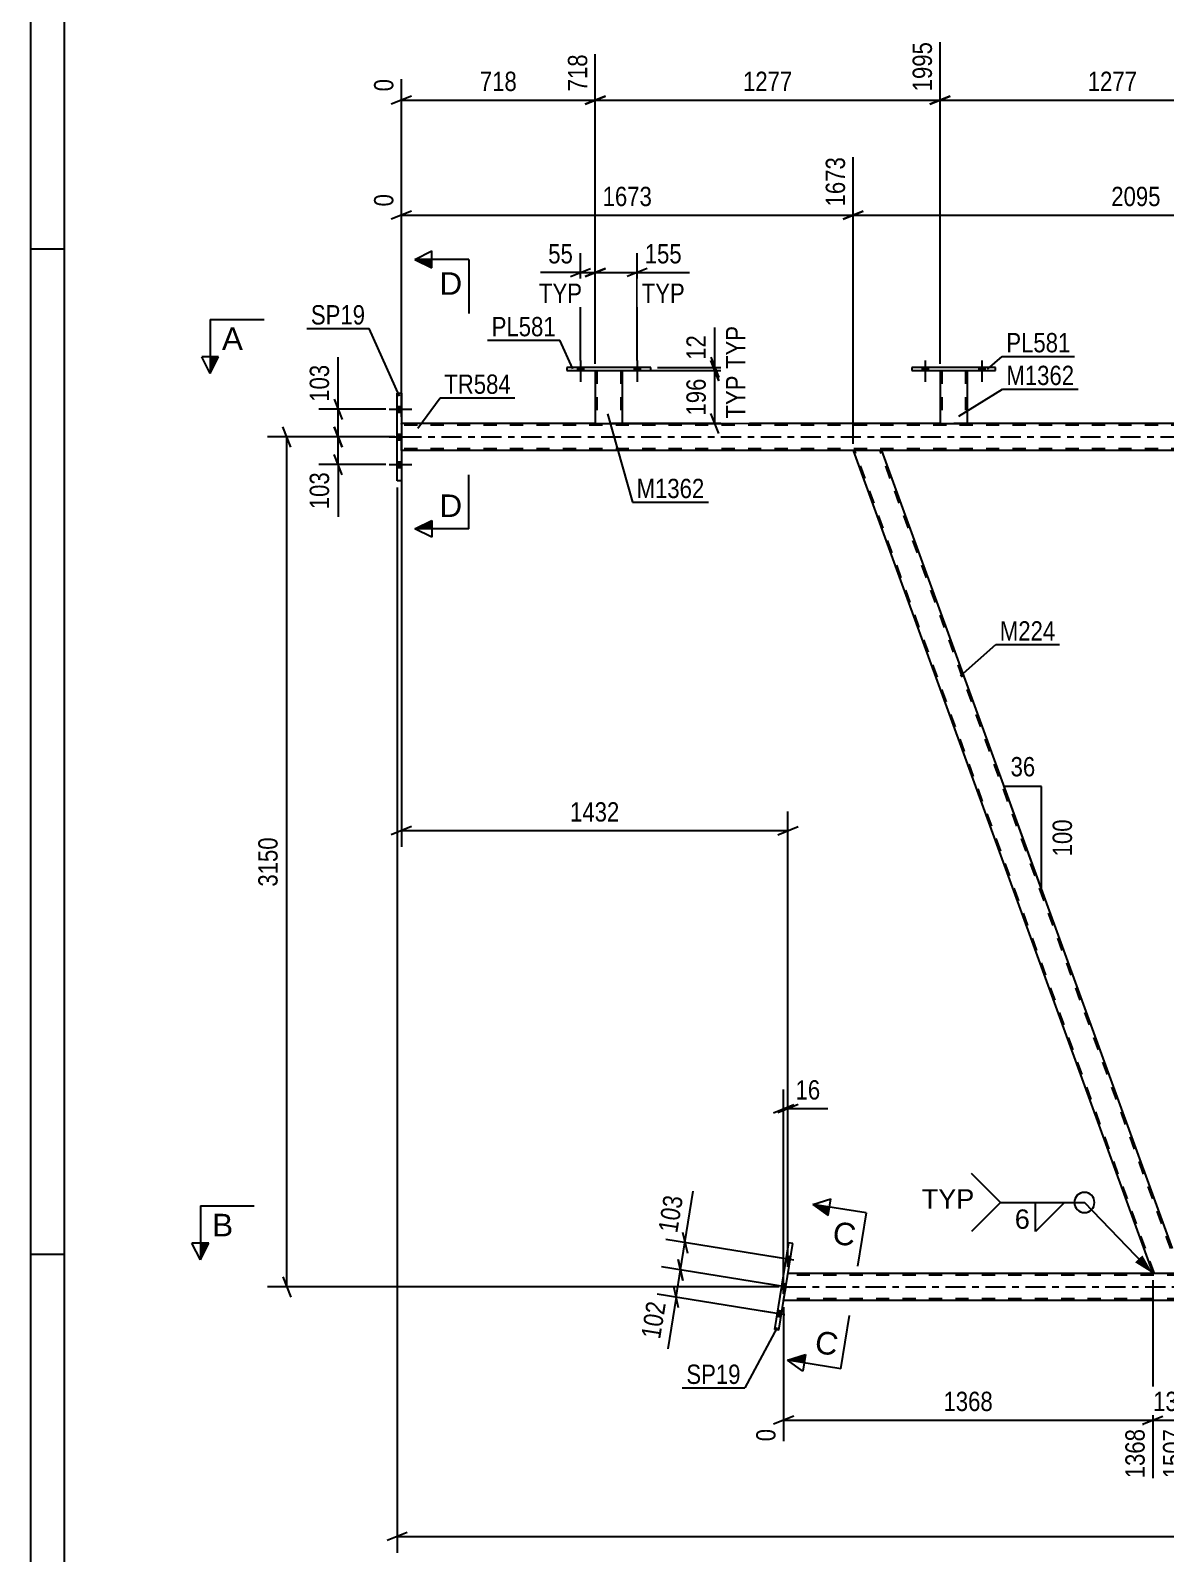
# Model space of a CAD drawing. Header units: millimetres. Extents: x 0 to 841, y 0 to 594.
# Drawn here: x 0 to 168.2, y 253.6 to 479.4 of the extents above; entities that cross this region are included whole.
import ezdxf

# ---------------------------------------------------------------- set-up
doc = ezdxf.new("R2010")
doc.units = ezdxf.units.MM
doc.linetypes.add('DXK_LINE_DOT2', pattern=[3.9198, 1.9599, -1.9599])
doc.linetypes.add('DXK_LINE_DOT3', pattern=[5.9187, 2.979, -0.9799, 0.9799, -0.9799])
doc.styles.add('Arial', font='ARIAL.TTF', dxfattribs={"height": 0.2})
doc.styles.add('Arial Narrow', font='ARIALN.TTF', dxfattribs={"height": 0.2})

# ---------------------------------------------------------------- blocks, each defined once
blk = doc.blocks.new('Unknown-122568611-1133')
at = {"color": 5, "linetype": 'Continuous'}
for p, q in [((0, 594), (0, 0)), ((5, 589), (5, 5)), ((5, 447), (0, 447)), ((5, 298), (0, 298))]:
    blk.add_line(p, q, dxfattribs=at)
blk = doc.blocks.new('Part-122568611-5430 - 5055')
at = {"color": 2, "linetype": 'Continuous'}
for p, q in [((83.7, 429.01), (83.7, 421.17)), ((87.7, 429.01), (87.7, 421.17)), ((83.7, 421.17), (87.7, 421.17))]:
    blk.add_line(p, q, dxfattribs=at)
at = {"color": 7, "linetype": 'DXK_LINE_DOT2'}
for p, q in [((83.7, 429.01), (87.7, 429.01)), ((83.7, 429.01), (83.7, 429.01)), ((83.7, 429.01), (83.7, 429.01)), ((83.94, 429.01), (83.94, 421.17)), ((87.46, 429.01), (87.46, 421.17)), ((87.7, 429.01), (87.7, 429.01)), ((87.7, 429.01), (87.7, 429.01)), ((87.4, 421.17), (87.44, 421.17)), ((87.4, 421.17), (87.44, 421.17)), ((87.44, 421.17), (87.46, 421.17)), ((87.44, 421.17), (87.46, 421.17))]:
    blk.add_line(p, q, dxfattribs=at)
blk = doc.blocks.new('Part-122568611-5183 - 5055')
at = {"color": 2, "linetype": 'Continuous'}
for p, q in [((126.16, 417.17), (121.9, 417.17)), ((121.9, 417.17), (166.3, 295.17)), ((169.01, 299.42), (126.16, 417.17)), ((170.25, 295.17), (166.3, 295.17)), ((170.52, 295.17), (170.25, 295.17)), ((170.52, 295.17), (170.56, 295.17))]:
    blk.add_line(p, q, dxfattribs=at)
at = {"color": 7, "linetype": 'DXK_LINE_DOT2'}
for p, q in [((166.56, 295.17), (122.16, 417.17)), ((170.31, 295.17), (125.9, 417.17)), ((170.56, 295.17), (169.01, 299.42)), ((170.25, 295.17), (170.41, 295.17))]:
    blk.add_line(p, q, dxfattribs=at)
blk = doc.blocks.new('Part-122568611-5256 - 5055')
at = {"color": 7, "linetype": 'DXK_LINE_DOT2'}
for p, q in [((111.6, 291.17), (112.24, 295.17)), ((781.86, 294.93), (112.2, 294.93)), ((171.88, 295.17), (166.3, 295.17)), ((781.86, 291.41), (111.64, 291.41))]:
    blk.add_line(p, q, dxfattribs=at)
at = {"color": 2, "linetype": 'Continuous'}
for p, q in [((166.3, 295.17), (112.24, 295.17)), ((246.69, 291.17), (111.6, 291.17))]:
    blk.add_line(p, q, dxfattribs=at)
at = {"color": 7, "linetype": 'DXK_LINE_DOT3'}
blk.add_line((111.92, 293.17), (781.86, 293.17), dxfattribs=at)
blk = doc.blocks.new('Part-122568611-5273 - 5055')
at = {"color": 2, "linetype": 'Continuous'}
for p, q in [((112.32, 299.69), (110.25, 286.85)), ((110.88, 286.75), (112.95, 299.59)), ((112.95, 299.59), (112.32, 299.69)), ((110.88, 286.75), (110.25, 286.85))]:
    blk.add_line(p, q, dxfattribs=at)
blk = doc.blocks.new('Part-122568611-5289 - 5055')
at = {"color": 2, "linetype": 'Continuous'}
for p, q in [((83.7, 421.17), (54.97, 421.17)), ((134.78, 421.17), (87.7, 421.17)), ((185.86, 421.17), (138.78, 421.17)), ((121.9, 417.17), (54.97, 417.17)), ((205.72, 417.17), (126.16, 417.17))]:
    blk.add_line(p, q, dxfattribs=at)
at = {"color": 7, "linetype": 'DXK_LINE_DOT2'}
for p, q in [((54.97, 417.17), (54.97, 421.17)), ((755.05, 420.93), (54.97, 420.93)), ((87.7, 421.17), (83.7, 421.17)), ((138.78, 421.17), (134.78, 421.17)), ((755.05, 417.41), (54.97, 417.41)), ((126.16, 417.17), (121.9, 417.17))]:
    blk.add_line(p, q, dxfattribs=at)
at = {"color": 7, "linetype": 'DXK_LINE_DOT3'}
blk.add_line((54.97, 419.17), (755.05, 419.17), dxfattribs=at)
blk = doc.blocks.new('Bolt-122568611-5321 - 5055')
at = {"linetype": 'Continuous'}
for points in [[(81.06, 429.01), (81.94, 429.01), (81.94, 429.49), (81.06, 429.49)], [(89.46, 429.01), (90.34, 429.01), (90.34, 429.49), (89.46, 429.49)]]:
    blk.add_hatch(color=1, dxfattribs=at).paths.add_polyline_path(points)
at = {"color": 1, "linetype": 'Continuous'}
for p, q in [((81.06, 429.49), (81.06, 429.01)), ((81.5, 430.49), (81.5, 427.37)), ((81.94, 429.49), (81.94, 429.01)), ((89.46, 429.49), (89.46, 429.01)), ((89.9, 430.49), (89.9, 427.37)), ((90.34, 429.49), (90.34, 429.01))]:
    blk.add_line(p, q, dxfattribs=at)
blk = doc.blocks.new('Bolt-122568611-5490 - 5055')
at = {"linetype": 'Continuous'}
for points in [[(132.14, 429.01), (133.02, 429.01), (133.02, 429.49), (132.14, 429.49)], [(140.54, 429.01), (141.42, 429.01), (141.42, 429.49), (140.54, 429.49)]]:
    blk.add_hatch(color=1, dxfattribs=at).paths.add_polyline_path(points)
at = {"color": 1, "linetype": 'Continuous'}
for p, q in [((132.14, 429.49), (132.14, 429.01)), ((132.58, 430.49), (132.58, 427.37)), ((133.02, 429.49), (133.02, 429.01)), ((140.54, 429.49), (140.54, 429.01)), ((140.98, 430.49), (140.98, 427.37)), ((141.42, 429.49), (141.42, 429.01))]:
    blk.add_line(p, q, dxfattribs=at)
blk = doc.blocks.new('Part-122568611-5395 - 5055')
at = {"color": 2, "linetype": 'Continuous'}
for p, q in [((134.78, 429.01), (134.78, 421.17)), ((138.78, 429.01), (138.78, 421.17)), ((134.78, 421.17), (138.78, 421.17))]:
    blk.add_line(p, q, dxfattribs=at)
at = {"color": 7, "linetype": 'DXK_LINE_DOT2'}
for p, q in [((134.78, 429.01), (138.78, 429.01)), ((134.78, 429.01), (134.78, 429.01)), ((134.78, 429.01), (134.78, 429.01)), ((135.02, 429.01), (135.02, 421.17)), ((138.54, 429.01), (138.54, 421.17)), ((138.78, 429.01), (138.78, 429.01)), ((138.78, 429.01), (138.78, 429.01)), ((138.48, 421.17), (138.52, 421.17)), ((138.48, 421.17), (138.52, 421.17)), ((138.52, 421.17), (138.54, 421.17)), ((138.52, 421.17), (138.54, 421.17))]:
    blk.add_line(p, q, dxfattribs=at)
blk = doc.blocks.new('Part-122568611-5425 - 5055')
at = {"color": 2, "linetype": 'Continuous'}
for p, q in [((130.58, 429.49), (130.58, 429.01)), ((142.98, 429.49), (130.58, 429.49)), ((130.58, 429.01), (142.98, 429.01)), ((142.98, 429.01), (142.98, 429.49))]:
    blk.add_line(p, q, dxfattribs=at)
blk = doc.blocks.new('Part-122568611-5435 - 5055')
at = {"color": 2, "linetype": 'Continuous'}
for p, q in [((79.5, 429.49), (79.5, 429.01)), ((91.9, 429.49), (79.5, 429.49)), ((79.5, 429.01), (91.9, 429.01)), ((91.9, 429.01), (91.9, 429.49))]:
    blk.add_line(p, q, dxfattribs=at)
blk = doc.blocks.new('Bolt-122568611-5473 - 5055')
at = {"linetype": 'Continuous'}
for points in [[(112.01, 297.75), (111.87, 296.88), (112.5, 296.78), (112.64, 297.65)], [(112.01, 297.75), (111.87, 296.88), (112.5, 296.78), (112.64, 297.65)], [(112.01, 297.75), (111.87, 296.88), (112.5, 296.78), (112.64, 297.65)], [(111.36, 293.7), (111.22, 292.84), (111.85, 292.73), (111.99, 293.6)], [(111.36, 293.7), (111.22, 292.84), (111.85, 292.73), (111.99, 293.6)], [(110.7, 289.66), (110.56, 288.79), (111.2, 288.69), (111.34, 289.56)], [(110.7, 289.66), (110.56, 288.79), (111.2, 288.69), (111.34, 289.56)], [(110.7, 289.66), (110.56, 288.79), (111.2, 288.69), (111.34, 289.56)]]:
    blk.add_hatch(color=1, dxfattribs=at).paths.add_polyline_path(points)
at = {"color": 1, "linetype": 'Continuous'}
for p, q in [((113.09, 297.13), (109.81, 297.66)), ((113.09, 297.13), (109.81, 297.66)), ((113.09, 297.13), (109.81, 297.66)), ((112.5, 296.78), (111.87, 296.88)), ((112.5, 296.78), (111.87, 296.88)), ((112.5, 296.78), (111.87, 296.88)), ((112.64, 297.65), (112.01, 297.75)), ((112.64, 297.65), (112.01, 297.75)), ((112.64, 297.65), (112.01, 297.75)), ((112.43, 293.09), (109.16, 293.61)), ((112.43, 293.09), (109.16, 293.61)), ((111.99, 293.6), (111.36, 293.7)), ((111.99, 293.6), (111.36, 293.7)), ((111.85, 292.73), (111.22, 292.84)), ((111.85, 292.73), (111.22, 292.84)), ((111.78, 289.04), (108.5, 289.57)), ((111.78, 289.04), (108.5, 289.57)), ((111.78, 289.04), (108.5, 289.57)), ((111.34, 289.56), (110.7, 289.66)), ((111.34, 289.56), (110.7, 289.66)), ((111.34, 289.56), (110.7, 289.66)), ((111.2, 288.69), (110.56, 288.79)), ((111.2, 288.69), (110.56, 288.79)), ((111.2, 288.69), (110.56, 288.79))]:
    blk.add_line(p, q, dxfattribs=at)
blk = doc.blocks.new('Bolt-122568611-5474 - 5055')
at = {"linetype": 'Continuous'}
for points in [[(54.97, 422.83), (54.97, 423.71), (54.33, 423.71), (54.33, 422.83)], [(54.97, 422.83), (54.97, 423.71), (54.33, 423.71), (54.33, 422.83)], [(54.97, 422.83), (54.97, 423.71), (54.33, 423.71), (54.33, 422.83)], [(54.97, 418.73), (54.97, 419.61), (54.33, 419.61), (54.33, 418.73)], [(54.97, 418.73), (54.97, 419.61), (54.33, 419.61), (54.33, 418.73)], [(54.97, 414.63), (54.97, 415.51), (54.33, 415.51), (54.33, 414.63)], [(54.97, 414.63), (54.97, 415.51), (54.33, 415.51), (54.33, 414.63)], [(54.97, 414.63), (54.97, 415.51), (54.33, 415.51), (54.33, 414.63)]]:
    blk.add_hatch(color=1, dxfattribs=at).paths.add_polyline_path(points)
at = {"color": 1, "linetype": 'Continuous'}
for p, q in [((53.17, 423.27), (56.49, 423.27)), ((53.17, 423.27), (56.49, 423.27)), ((53.17, 423.27), (56.49, 423.27)), ((54.33, 423.71), (54.97, 423.71)), ((54.33, 423.71), (54.97, 423.71)), ((54.33, 423.71), (54.97, 423.71)), ((54.33, 422.83), (54.97, 422.83)), ((54.33, 422.83), (54.97, 422.83)), ((54.33, 422.83), (54.97, 422.83)), ((53.17, 419.17), (56.49, 419.17)), ((53.17, 419.17), (56.49, 419.17)), ((54.33, 419.61), (54.97, 419.61)), ((54.33, 419.61), (54.97, 419.61)), ((54.33, 418.73), (54.97, 418.73)), ((54.33, 418.73), (54.97, 418.73)), ((54.33, 415.51), (54.97, 415.51)), ((54.33, 415.51), (54.97, 415.51)), ((54.33, 415.51), (54.97, 415.51)), ((53.17, 415.07), (56.49, 415.07)), ((53.17, 415.07), (56.49, 415.07)), ((53.17, 415.07), (56.49, 415.07)), ((54.33, 414.63), (54.97, 414.63)), ((54.33, 414.63), (54.97, 414.63)), ((54.33, 414.63), (54.97, 414.63))]:
    blk.add_line(p, q, dxfattribs=at)
blk = doc.blocks.new('Bolt-122568611-5517 - 5055')
at = {"linetype": 'Continuous'}
for points in [[(132.14, 429.01), (133.02, 429.01), (133.02, 429.49), (132.14, 429.49)], [(140.54, 429.01), (141.42, 429.01), (141.42, 429.49), (140.54, 429.49)]]:
    blk.add_hatch(color=1, dxfattribs=at).paths.add_polyline_path(points)
at = {"color": 1, "linetype": 'Continuous'}
for p, q in [((132.14, 429.49), (132.14, 429.01)), ((132.58, 430.49), (132.58, 427.37)), ((133.02, 429.49), (133.02, 429.01)), ((140.54, 429.49), (140.54, 429.01)), ((140.98, 430.49), (140.98, 427.37)), ((141.42, 429.49), (141.42, 429.01))]:
    blk.add_line(p, q, dxfattribs=at)
blk = doc.blocks.new('Bolt-122568611-5518 - 5055')
at = {"linetype": 'Continuous'}
for points in [[(81.06, 429.01), (81.94, 429.01), (81.94, 429.49), (81.06, 429.49)], [(89.46, 429.01), (90.34, 429.01), (90.34, 429.49), (89.46, 429.49)]]:
    blk.add_hatch(color=1, dxfattribs=at).paths.add_polyline_path(points)
at = {"color": 1, "linetype": 'Continuous'}
for p, q in [((81.06, 429.49), (81.06, 429.01)), ((81.5, 430.49), (81.5, 427.37)), ((81.94, 429.49), (81.94, 429.01)), ((89.46, 429.49), (89.46, 429.01)), ((89.9, 430.49), (89.9, 427.37)), ((90.34, 429.49), (90.34, 429.01))]:
    blk.add_line(p, q, dxfattribs=at)
blk = doc.blocks.new('Part-122568611-5546 - 5055')
at = {"color": 2, "linetype": 'Continuous'}
for p, q in [((54.33, 412.67), (54.33, 425.67)), ((54.33, 425.67), (54.97, 425.67)), ((54.97, 425.67), (54.97, 412.67)), ((54.97, 412.67), (54.33, 412.67))]:
    blk.add_line(p, q, dxfattribs=at)
blk = doc.blocks.new('StraightDimension-122568611-6191 - 5055')
at = {"color": 7, "linetype": 'Continuous'}
for p, q in [((44.99, 420.67), (46.19, 417.67)), ((52.67, 419.17), (42.74, 419.17)), ((45.59, 415.07), (45.59, 419.17)), ((46.19, 413.57), (44.99, 416.57)), ((52.67, 415.07), (42.74, 415.07))]:
    blk.add_line(p, q, dxfattribs=at)
at = {"color": 0}
blk.add_wipeout([(44.84, 414.54), (40.64, 414.54), (40.64, 407.86), (44.84, 407.86)], dxfattribs=at)
at = {"color": 7, "linetype": 'Continuous'}
blk.add_line((45.59, 415.07), (45.59, 407.33), dxfattribs=at)
blk.add_line((45.59, 415.07), (45.59, 407.33), dxfattribs=at)
at = {"color": 3, "style": 'Arial Narrow'}
blk.add_text('103', height=2.863, rotation=90.0002, dxfattribs=at).set_placement((44.24, 408.46))
blk = doc.blocks.new('StraightDimension-122568611-14177 - 5055')
at = {"color": 7, "linetype": 'Continuous'}
for p, q in [((121.9, 418.17), (121.9, 460.66)), ((205.72, 418.17), (205.72, 460.66)), ((123.4, 452.65), (120.4, 451.45)), ((121.9, 452.05), (205.72, 452.05)), ((204.22, 451.45), (207.22, 452.65))]:
    blk.add_line(p, q, dxfattribs=at)
at = {"color": 0, "linetype": 'Continuous'}
blk.add_wipeout([(205.12, 461.26), (200.92, 461.26), (200.92, 452.75), (205.12, 452.75)], dxfattribs=at)
at = {"color": 0}
blk.add_wipeout([(168.06, 452.8), (168.06, 457), (159.55, 457), (159.55, 452.8)], dxfattribs=at)
at = {"color": 3, "linetype": 'Continuous', "style": 'Arial Narrow'}
blk.add_text('3769', height=2.863, rotation=90.0002, dxfattribs=at).set_placement((204.52, 453.35))
at = {"color": 3, "style": 'Arial Narrow'}
blk.add_text('2095', height=2.863, dxfattribs=at).set_placement((160.15, 453.4))
blk = doc.blocks.new('StraightDimension-122568611-6233 - 5055')
at = {"color": 7, "linetype": 'Continuous'}
for p, q in [((134.78, 430.01), (134.78, 477.72)), ((185.86, 430.01), (185.86, 477.72)), ((136.28, 469.71), (133.28, 468.51)), ((184.36, 468.51), (187.36, 469.71)), ((134.78, 469.11), (185.86, 469.11))]:
    blk.add_line(p, q, dxfattribs=at)
at = {"color": 0, "linetype": 'Continuous'}
blk.add_wipeout([(185.26, 478.32), (181.06, 478.32), (181.06, 469.81), (185.26, 469.81)], dxfattribs=at)
at = {"color": 0}
blk.add_wipeout([(164.58, 469.86), (164.58, 474.06), (156.06, 474.06), (156.06, 469.86)], dxfattribs=at)
at = {"color": 3, "linetype": 'Continuous', "style": 'Arial Narrow'}
blk.add_text('3272', height=2.863, rotation=90.0002, dxfattribs=at).set_placement((184.66, 470.41))
at = {"color": 3, "style": 'Arial Narrow'}
blk.add_text('1277', height=2.863, dxfattribs=at).set_placement((156.66, 470.46))
blk = doc.blocks.new('StraightDimension-122568611-5848 - 5055')
at = {"color": 7, "linetype": 'Continuous'}
for p, q in [((83.7, 430.01), (83.7, 446.4)), ((89.9, 430.49), (89.9, 446.4)), ((82.2, 442.95), (85.2, 444.15)), ((83.7, 443.55), (89.9, 443.55)), ((91.4, 444.15), (88.4, 442.95))]:
    blk.add_line(p, q, dxfattribs=at)
at = {"color": 0}
blk.add_wipeout([(97.11, 444.3), (97.11, 448.5), (90.42, 448.5), (90.42, 444.3)], dxfattribs=at)
at = {"color": 7, "linetype": 'Continuous'}
blk.add_line((89.9, 443.55), (97.63, 443.55), dxfattribs=at)
at = {"color": 3, "style": 'Arial Narrow'}
blk.add_text('155', height=2.863, dxfattribs=at).set_placement((91.02, 444.9))
at = {"color": 0, "linetype": 'Continuous'}
blk.add_wipeout([(97.56, 438.45), (97.56, 442.65), (89.97, 442.65), (89.97, 438.45)], dxfattribs=at)
at = {"color": 7, "linetype": 'Continuous'}
blk.add_line((89.9, 443.55), (97.63, 443.55), dxfattribs=at)
at = {"color": 3, "linetype": 'Continuous', "style": 'Arial Narrow'}
blk.add_text('TYP', height=2.863, dxfattribs=at).set_placement((90.57, 439.05))
blk = doc.blocks.new('StraightDimension-122568611-6213 - 5055')
at = {"color": 7, "linetype": 'Continuous'}
for p, q in [((83.7, 430.01), (83.7, 475.9)), ((54.97, 422.17), (54.97, 472.24)), ((56.47, 469.71), (53.47, 468.51)), ((82.2, 468.51), (85.2, 469.71)), ((54.97, 469.11), (83.7, 469.11))]:
    blk.add_line(p, q, dxfattribs=at)
at = {"color": 0, "linetype": 'Continuous'}
for points in [[(83.1, 476.5), (78.9, 476.5), (78.9, 469.81), (83.1, 469.81)], [(54.37, 472.84), (50.17, 472.84), (50.17, 469.81), (54.37, 469.81)]]:
    blk.add_wipeout(points, dxfattribs=at)
at = {"color": 0}
blk.add_wipeout([(72.68, 469.86), (72.68, 474.06), (65.99, 474.06), (65.99, 469.86)], dxfattribs=at)
at = {"color": 3, "linetype": 'Continuous', "style": 'Arial Narrow'}
for s, height, p in [('718', 2.863, (82.5, 470.41)), ('0', 2.86, (53.77, 470.41))]:
    blk.add_text(s, height=height, rotation=90.0002, dxfattribs=at).set_placement(p)
at = {"color": 3, "style": 'Arial Narrow'}
blk.add_text('718', height=2.863, dxfattribs=at).set_placement((66.59, 470.46))
blk = doc.blocks.new('StraightDimension-122568611-6223 - 5055')
at = {"color": 7, "linetype": 'Continuous'}
for p, q in [((134.78, 430.01), (134.78, 477.72)), ((83.7, 430.01), (83.7, 475.9)), ((85.2, 469.71), (82.2, 468.51)), ((133.28, 468.51), (136.28, 469.71)), ((83.7, 469.11), (134.78, 469.11))]:
    blk.add_line(p, q, dxfattribs=at)
at = {"color": 0, "linetype": 'Continuous'}
blk.add_wipeout([(134.18, 478.32), (129.98, 478.32), (129.98, 469.81), (134.18, 469.81)], dxfattribs=at)
at = {"color": 0}
blk.add_wipeout([(113.5, 469.86), (113.5, 474.06), (104.98, 474.06), (104.98, 469.86)], dxfattribs=at)
at = {"color": 3, "linetype": 'Continuous', "style": 'Arial Narrow'}
blk.add_text('1995', height=2.863, rotation=90.0002, dxfattribs=at).set_placement((133.58, 470.41))
at = {"color": 3, "style": 'Arial Narrow'}
blk.add_text('1277', height=2.863, dxfattribs=at).set_placement((105.58, 470.46))
blk = doc.blocks.new('AngleDimension-122568611-5909 - 5055')
at = {"color": 7, "linetype": 'Continuous'}
for p, q in [((148.35, 356.19), (144.29, 367.36)), ((149.83, 367.36), (144.29, 367.36)), ((149.83, 352.13), (144.29, 367.36)), ((149.83, 352.13), (149.83, 367.36))]:
    blk.add_line(p, q, dxfattribs=at)
at = {"color": 0}
for points in [[(149.49, 368.26), (149.49, 372.46), (144.63, 372.46), (144.63, 368.26)], [(154.93, 363.09), (150.73, 363.09), (150.73, 356.4), (154.93, 356.4)]]:
    blk.add_wipeout(points, dxfattribs=at)
at = {"color": 3, "style": 'Arial Narrow'}
blk.add_text('36', height=2.863, dxfattribs=at).set_placement((145.23, 368.86))
blk.add_text('100', height=2.863, rotation=90.0002, dxfattribs=at).set_placement((154.33, 357))
blk = doc.blocks.new('StraightDimension-122568611-14466 - 5055')
at = {"color": 7, "linetype": 'Continuous'}
for p, q in [((96.63, 301.31), (97.34, 298.16)), ((110.95, 297.48), (94.17, 300.19)), ((96.33, 295.68), (96.98, 299.73)), ((110.3, 293.43), (93.52, 296.14)), ((96.68, 294.11), (95.98, 297.26))]:
    blk.add_line(p, q, dxfattribs=at)
at = {"color": 0}
blk.add_wipeout([(97.39, 306.97), (93.25, 307.64), (92.18, 301.04), (96.33, 300.37)], dxfattribs=at)
at = {"color": 7, "linetype": 'Continuous'}
blk.add_line((96.98, 299.73), (98.22, 307.37), dxfattribs=at)
blk.add_line((96.98, 299.73), (98.22, 307.37), dxfattribs=at)
at = {"color": 3, "style": 'Arial Narrow'}
blk.add_text('103', height=2.863, rotation=80.8329, dxfattribs=at).set_placement((95.83, 301.06))
blk = doc.blocks.new('StraightDimension-122568611-14502 - 5055')
at = {"color": 7, "linetype": 'Continuous'}
for p, q in [((54.97, 416.17), (54.97, 358.41)), ((112.24, 296.17), (112.24, 363.66)), ((56.47, 361.41), (53.47, 360.21)), ((110.74, 360.21), (113.74, 361.41)), ((54.97, 360.81), (112.24, 360.81))]:
    blk.add_line(p, q, dxfattribs=at)
at = {"color": 0}
blk.add_wipeout([(87.86, 361.56), (87.86, 365.76), (79.35, 365.76), (79.35, 361.56)], dxfattribs=at)
at = {"color": 3, "style": 'Arial Narrow'}
blk.add_text('1432', height=2.863, dxfattribs=at).set_placement((79.95, 362.16))
blk = doc.blocks.new('StraightDimension-122568611-5832 - 5055')
at = {"color": 7, "linetype": 'Continuous'}
for p, q in [((81.5, 430.49), (81.5, 446.4)), ((83.7, 430.01), (83.7, 446.4)), ((80, 442.95), (83, 444.15)), ((81.5, 443.55), (83.7, 443.55)), ((85.2, 444.15), (82.2, 442.95))]:
    blk.add_line(p, q, dxfattribs=at)
at = {"color": 0}
blk.add_wipeout([(80.97, 444.3), (80.97, 448.5), (76.12, 448.5), (76.12, 444.3)], dxfattribs=at)
at = {"color": 7, "linetype": 'Continuous'}
blk.add_line((81.5, 443.55), (75.59, 443.55), dxfattribs=at)
at = {"color": 3, "style": 'Arial Narrow'}
blk.add_text('55', height=2.863, dxfattribs=at).set_placement((76.72, 444.9))
at = {"color": 0, "linetype": 'Continuous'}
blk.add_wipeout([(82.34, 438.45), (82.34, 442.65), (74.75, 442.65), (74.75, 438.45)], dxfattribs=at)
at = {"color": 7, "linetype": 'Continuous'}
blk.add_line((81.5, 443.55), (75.59, 443.55), dxfattribs=at)
at = {"color": 3, "linetype": 'Continuous', "style": 'Arial Narrow'}
blk.add_text('TYP', height=2.863, dxfattribs=at).set_placement((75.35, 439.05))
blk = doc.blocks.new('StraightDimension-122568611-6405 - 5055')
at = {"color": 7, "linetype": 'Continuous'}
for p, q in [((54.33, 411.67), (54.33, 253.76)), ((55.83, 256.76), (52.83, 255.56)), ((54.33, 256.16), (798.48, 256.16))]:
    blk.add_line(p, q, dxfattribs=at)
blk = doc.blocks.new('StraightDimension-122568611-6181 - 5055')
at = {"color": 7, "linetype": 'Continuous'}
for p, q in [((44.99, 424.77), (46.19, 421.77)), ((52.67, 423.27), (42.74, 423.27)), ((45.59, 419.17), (45.59, 423.27)), ((46.19, 417.67), (44.99, 420.67)), ((52.67, 419.17), (42.74, 419.17))]:
    blk.add_line(p, q, dxfattribs=at)
at = {"color": 0}
blk.add_wipeout([(44.84, 430.48), (40.64, 430.48), (40.64, 423.79), (44.84, 423.79)], dxfattribs=at)
at = {"color": 7, "linetype": 'Continuous'}
blk.add_line((45.59, 423.27), (45.59, 431), dxfattribs=at)
blk.add_line((45.59, 423.27), (45.59, 431), dxfattribs=at)
at = {"color": 3, "style": 'Arial Narrow'}
blk.add_text('103', height=2.863, rotation=90.0002, dxfattribs=at).set_placement((44.24, 424.39))
blk = doc.blocks.new('StraightDimension-122568611-6694 - 5055')
at = {"color": 7, "linetype": 'Continuous'}
for p, q in [((166.3, 294.17), (166.3, 264.8)), ((111.6, 290.17), (111.6, 270.29)), ((113.1, 274.02), (110.1, 272.82)), ((111.6, 273.42), (166.3, 273.42)), ((164.8, 272.82), (167.8, 274.02))]:
    blk.add_line(p, q, dxfattribs=at)
at = {"color": 0}
blk.add_wipeout([(143.21, 274.17), (143.21, 278.37), (134.69, 278.37), (134.69, 274.17)], dxfattribs=at)
at = {"color": 0, "linetype": 'Continuous'}
for points in [[(111, 272.72), (106.8, 272.72), (106.8, 269.69), (111, 269.69)], [(165.7, 272.72), (161.5, 272.72), (161.5, 264.2), (165.7, 264.2)]]:
    blk.add_wipeout(points, dxfattribs=at)
at = {"color": 3, "style": 'Arial Narrow'}
blk.add_text('1368', height=2.863, dxfattribs=at).set_placement((135.29, 274.77))
at = {"color": 3, "linetype": 'Continuous', "style": 'Arial Narrow'}
for s, height, p in [('0', 2.86, (110.4, 270.29)), ('1368', 2.863, (165.1, 264.8))]:
    blk.add_text(s, height=height, rotation=90.0002, dxfattribs=at).set_placement(p)
blk = doc.blocks.new('StraightDimension-122568611-6364 - 5055')
at = {"color": 7, "linetype": 'Continuous'}
for p, q in [((88.7, 429.01), (103.81, 429.01)), ((100.81, 430.51), (102.01, 427.51)), ((101.41, 421.17), (101.41, 429.01)), ((102.01, 419.67), (100.81, 422.67)), ((88.7, 421.17), (103.81, 421.17))]:
    blk.add_line(p, q, dxfattribs=at)
at = {"color": 0}
blk.add_wipeout([(100.66, 428.43), (96.46, 428.43), (96.46, 421.75), (100.66, 421.75)], dxfattribs=at)
at = {"color": 0, "linetype": 'Continuous'}
blk.add_wipeout([(106.51, 428.88), (102.31, 428.88), (102.31, 421.3), (106.51, 421.3)], dxfattribs=at)
at = {"color": 3, "style": 'Arial Narrow'}
blk.add_text('196', height=2.863, rotation=90.0002, dxfattribs=at).set_placement((100.06, 422.35))
at = {"color": 3, "linetype": 'Continuous', "style": 'Arial Narrow'}
blk.add_text('TYP', height=2.863, rotation=90.0002, dxfattribs=at).set_placement((105.91, 421.9))
blk = doc.blocks.new('StraightDimension-122568611-6374 - 5055')
at = {"color": 7, "linetype": 'Continuous'}
for p, q in [((88.7, 429.01), (103.81, 429.01)), ((92.9, 429.49), (103.81, 429.49)), ((100.81, 430.99), (102.01, 427.99)), ((102.01, 427.51), (100.81, 430.51)), ((101.41, 429.01), (101.41, 429.49))]:
    blk.add_line(p, q, dxfattribs=at)
at = {"color": 0}
blk.add_wipeout([(100.66, 434.87), (96.46, 434.87), (96.46, 430.01), (100.66, 430.01)], dxfattribs=at)
at = {"color": 7, "linetype": 'Continuous'}
blk.add_line((101.41, 429.49), (101.41, 435.39), dxfattribs=at)
at = {"color": 3, "style": 'Arial Narrow'}
blk.add_text('12', height=2.863, rotation=90.0002, dxfattribs=at).set_placement((100.06, 430.61))
at = {"color": 0, "linetype": 'Continuous'}
blk.add_wipeout([(106.51, 436.24), (102.31, 436.24), (102.31, 428.65), (106.51, 428.65)], dxfattribs=at)
at = {"color": 7, "linetype": 'Continuous'}
blk.add_line((101.41, 429.49), (101.41, 435.39), dxfattribs=at)
at = {"color": 3, "linetype": 'Continuous', "style": 'Arial Narrow'}
blk.add_text('TYP', height=2.863, rotation=90.0002, dxfattribs=at).set_placement((105.91, 429.25))
blk = doc.blocks.new('StraightDimension-122568611-6675 - 5055')
at = {"color": 7, "linetype": 'Continuous'}
for p, q in [((166.3, 294.17), (166.3, 264.8)), ((171.88, 294.17), (171.88, 264.8)), ((164.8, 272.82), (167.8, 274.02)), ((166.3, 273.42), (171.88, 273.42)), ((173.38, 274.02), (170.38, 272.82))]:
    blk.add_line(p, q, dxfattribs=at)
at = {"color": 0}
blk.add_wipeout([(172.43, 274.17), (172.43, 278.37), (165.75, 278.37), (165.75, 274.17)], dxfattribs=at)
at = {"color": 0, "linetype": 'Continuous'}
blk.add_wipeout([(171.28, 272.72), (167.08, 272.72), (167.08, 264.2), (171.28, 264.2)], dxfattribs=at)
at = {"color": 3, "style": 'Arial Narrow'}
blk.add_text('139', height=2.863, dxfattribs=at).set_placement((166.35, 274.77))
at = {"color": 3, "linetype": 'Continuous', "style": 'Arial Narrow'}
blk.add_text('1507', height=2.863, rotation=90.0002, dxfattribs=at).set_placement((170.68, 264.8))
blk = doc.blocks.new('StraightDimension-122568611-14178 - 5055')
at = {"color": 7, "linetype": 'Continuous'}
for p, q in [((121.9, 418.17), (121.9, 460.66)), ((54.97, 422.17), (54.97, 455.17)), ((56.47, 452.65), (53.47, 451.45)), ((54.97, 452.05), (121.9, 452.05)), ((120.4, 451.45), (123.4, 452.65))]:
    blk.add_line(p, q, dxfattribs=at)
at = {"color": 0, "linetype": 'Continuous'}
for points in [[(121.3, 461.26), (117.1, 461.26), (117.1, 452.75), (121.3, 452.75)], [(54.37, 455.77), (50.17, 455.77), (50.17, 452.75), (54.37, 452.75)]]:
    blk.add_wipeout(points, dxfattribs=at)
at = {"color": 0}
blk.add_wipeout([(92.69, 452.8), (92.69, 457), (84.18, 457), (84.18, 452.8)], dxfattribs=at)
at = {"color": 3, "linetype": 'Continuous', "style": 'Arial Narrow'}
for s, height, p in [('1673', 2.863, (120.7, 453.35)), ('0', 2.86, (53.77, 453.35))]:
    blk.add_text(s, height=height, rotation=90.0002, dxfattribs=at).set_placement(p)
at = {"color": 3, "style": 'Arial Narrow'}
blk.add_text('1673', height=2.863, dxfattribs=at).set_placement((84.78, 453.4))
blk = doc.blocks.new('StraightDimension-122568611-14467 - 5055')
at = {"color": 7, "linetype": 'Continuous'}
for p, q in [((110.3, 293.43), (93.52, 296.14)), ((95.98, 297.26), (96.68, 294.11)), ((95.68, 291.64), (96.33, 295.68)), ((109.65, 289.38), (92.86, 292.09)), ((96.03, 290.06), (95.32, 293.21))]:
    blk.add_line(p, q, dxfattribs=at)
at = {"color": 0}
blk.add_wipeout([(94.85, 291.24), (90.71, 291.91), (89.64, 285.31), (93.79, 284.64)], dxfattribs=at)
at = {"color": 7, "linetype": 'Continuous'}
blk.add_line((95.68, 291.64), (94.45, 284), dxfattribs=at)
blk.add_line((95.68, 291.64), (94.45, 284), dxfattribs=at)
at = {"color": 3, "style": 'Arial Narrow'}
blk.add_text('102', height=2.863, rotation=80.8329, dxfattribs=at).set_placement((93.29, 285.33))
blk = doc.blocks.new('StraightDimension-122568611-14494 - 5055')
at = {"color": 7, "linetype": 'Continuous'}
for p, q in [((38.57, 417.67), (37.37, 420.67)), ((53.97, 419.17), (35.12, 419.17)), ((37.97, 293.17), (37.97, 419.17)), ((37.37, 294.67), (38.57, 291.67)), ((110.92, 293.17), (35.12, 293.17))]:
    blk.add_line(p, q, dxfattribs=at)
at = {"color": 0}
blk.add_wipeout([(37.22, 360.42), (33.02, 360.42), (33.02, 351.91), (37.22, 351.91)], dxfattribs=at)
at = {"color": 3, "style": 'Arial Narrow'}
blk.add_text('3150', height=2.863, rotation=90.0002, dxfattribs=at).set_placement((36.62, 352.51))
blk = doc.blocks.new('StraightDimension-122568611-14515 - 5055')
at = {"color": 7, "linetype": 'Continuous'}
for p, q in [((111.6, 292.17), (111.6, 322.45)), ((112.24, 296.17), (112.24, 322.45)), ((110.1, 319), (113.1, 320.2)), ((113.74, 320.2), (110.74, 319)), ((111.6, 319.6), (112.24, 319.6))]:
    blk.add_line(p, q, dxfattribs=at)
at = {"color": 0}
blk.add_wipeout([(117.62, 320.35), (117.62, 324.55), (112.77, 324.55), (112.77, 320.35)], dxfattribs=at)
at = {"color": 7, "linetype": 'Continuous'}
blk.add_line((112.24, 319.6), (118.15, 319.6), dxfattribs=at)
blk.add_line((112.24, 319.6), (118.15, 319.6), dxfattribs=at)
at = {"color": 3, "style": 'Arial Narrow'}
blk.add_text('16', height=2.863, dxfattribs=at).set_placement((113.37, 320.95))
blk = doc.blocks.new('Mark-122568611-5179 - 5055')
at = {"color": 0}
blk.add_wipeout([(151.86, 388.99), (151.86, 391.99), (143.64, 391.99), (143.64, 388.99)], dxfattribs=at)
blk.add_wipeout([(151.86, 388.99), (151.86, 391.99), (143.64, 391.99), (143.64, 388.99)], dxfattribs=at)
at = {"color": 30, "linetype": 'Continuous'}
for p, q in [((137.79, 383.75), (143.04, 388.39)), ((143.04, 388.39), (152.46, 388.39))]:
    blk.add_line(p, q, dxfattribs=at)
at = {"color": 3, "style": 'Arial Narrow'}
blk.add_text('M224', height=2.863, dxfattribs=at).set_placement((143.64, 388.99))
blk = doc.blocks.new('Mark-122568611-5421 - 5055')
at = {"color": 0}
blk.add_wipeout([(154.1, 431.72), (154.1, 434.72), (144.6, 434.72), (144.6, 431.72)], dxfattribs=at)
blk.add_wipeout([(154.1, 431.72), (154.1, 434.72), (144.6, 434.72), (144.6, 431.72)], dxfattribs=at)
at = {"color": 30, "linetype": 'Continuous'}
for p, q in [((141.8, 429.21), (144, 431.12)), ((144, 431.12), (154.7, 431.12))]:
    blk.add_line(p, q, dxfattribs=at)
at = {"color": 3, "style": 'Arial Narrow'}
blk.add_text('PL581', height=2.863, dxfattribs=at).set_placement((144.6, 431.72))
blk = doc.blocks.new('Mark-122568611-5269 - 5055')
at = {"color": 0}
blk.add_wipeout([(105.23, 278.79), (105.23, 281.79), (97.19, 281.79), (97.19, 278.79)], dxfattribs=at)
blk.add_wipeout([(105.23, 278.79), (105.23, 281.79), (97.19, 281.79), (97.19, 278.79)], dxfattribs=at)
at = {"color": 30, "linetype": 'Continuous'}
for p in [(110.66, 287.14), (96.59, 278.19)]:
    blk.add_line(p, (105.83, 278.19), dxfattribs=at)
at = {"color": 3, "style": 'Arial Narrow'}
blk.add_text('SP19', height=2.863, dxfattribs=at).set_placement((97.19, 278.79))
blk = doc.blocks.new('Mark-122568611-5285 - 5055')
at = {"color": 0}
blk.add_wipeout([(71.19, 425.57), (71.19, 428.57), (61.32, 428.57), (61.32, 425.57)], dxfattribs=at)
blk.add_wipeout([(71.19, 425.57), (71.19, 428.57), (61.32, 428.57), (61.32, 425.57)], dxfattribs=at)
at = {"color": 30, "linetype": 'Continuous'}
for p, q in [((57.38, 420.46), (60.72, 424.97)), ((60.72, 424.97), (71.79, 424.97))]:
    blk.add_line(p, q, dxfattribs=at)
at = {"color": 3, "style": 'Arial Narrow'}
blk.add_text('TR584', height=2.863, dxfattribs=at).set_placement((61.32, 425.57))
blk = doc.blocks.new('Mark-122568611-5391 - 5055')
at = {"color": 0}
blk.add_wipeout([(154.66, 426.87), (154.66, 429.87), (144.61, 429.87), (144.61, 426.87)], dxfattribs=at)
blk.add_wipeout([(154.66, 426.87), (154.66, 429.87), (144.61, 429.87), (144.61, 426.87)], dxfattribs=at)
at = {"color": 30, "linetype": 'Continuous'}
for p, q in [((137.55, 422.27), (144.01, 426.27)), ((144.01, 426.27), (155.26, 426.27))]:
    blk.add_line(p, q, dxfattribs=at)
at = {"color": 3, "style": 'Arial Narrow'}
blk.add_text('M1362', height=2.863, dxfattribs=at).set_placement((144.61, 426.87))
blk = doc.blocks.new('Mark-122568611-5426 - 5055')
at = {"color": 0}
blk.add_wipeout([(99.86, 410.11), (99.86, 413.11), (89.81, 413.11), (89.81, 410.11)], dxfattribs=at)
blk.add_wipeout([(99.86, 410.11), (99.86, 413.11), (89.81, 413.11), (89.81, 410.11)], dxfattribs=at)
at = {"color": 30, "linetype": 'Continuous'}
for p, q in [((85.51, 422.61), (89.21, 409.51)), ((89.21, 409.51), (100.46, 409.51))]:
    blk.add_line(p, q, dxfattribs=at)
at = {"color": 3, "style": 'Arial Narrow'}
blk.add_text('M1362', height=2.863, dxfattribs=at).set_placement((89.81, 410.11))
blk = doc.blocks.new('Mark-122568611-5431 - 5055')
at = {"color": 0}
blk.add_wipeout([(77.85, 434.1), (77.85, 437.1), (68.34, 437.1), (68.34, 434.1)], dxfattribs=at)
blk.add_wipeout([(77.85, 434.1), (77.85, 437.1), (68.34, 437.1), (68.34, 434.1)], dxfattribs=at)
at = {"color": 30, "linetype": 'Continuous'}
for p in [(67.74, 433.5), (80.35, 429.29)]:
    blk.add_line(p, (78.45, 433.5), dxfattribs=at)
at = {"color": 3, "style": 'Arial Narrow'}
blk.add_text('PL581', height=2.863, dxfattribs=at).set_placement((68.34, 434.1))
blk = doc.blocks.new('Mark-122568611-5542 - 5055')
at = {"color": 0}
blk.add_wipeout([(49.59, 435.85), (49.59, 438.85), (41.55, 438.85), (41.55, 435.85)], dxfattribs=at)
blk.add_wipeout([(49.59, 435.85), (49.59, 438.85), (41.55, 438.85), (41.55, 435.85)], dxfattribs=at)
at = {"color": 30, "linetype": 'Continuous'}
for p in [(40.95, 435.25), (54.69, 425.23)]:
    blk.add_line(p, (50.19, 435.25), dxfattribs=at)
at = {"color": 3, "style": 'Arial Narrow'}
blk.add_text('SP19', height=2.863, dxfattribs=at).set_placement((41.55, 435.85))
blk = doc.blocks.new('SectionMark-122568611-6748 - 5055')
at = {"color": 6, "linetype": 'Continuous'}
for p, q in [((25.17, 305.17), (25.17, 297.17)), ((25.17, 297.17), (23.92, 299.67))]:
    blk.add_line(p, q, dxfattribs=at)
at = {"color": 0, "linetype": 'Continuous'}
blk.add_wipeout([(30.04, 300.67), (30.04, 304.17), (26.92, 304.17), (26.92, 300.67)], dxfattribs=at)
at = {"linetype": 'Continuous'}
blk.add_hatch(color=6, dxfattribs=at).paths.add_polyline_path([(25.17, 299.67), (26.42, 299.67), (25.17, 297.17)])
at = {"color": 6, "linetype": 'Continuous'}
for p, q in [((25.17, 305.17), (33.17, 305.17)), ((26.42, 299.67), (23.92, 299.67)), ((25.17, 297.17), (26.42, 299.67))]:
    blk.add_line(p, q, dxfattribs=at)
at = {"color": 3, "linetype": 'Continuous', "style": 'Arial'}
blk.add_text('B', height=3.34, dxfattribs=at).set_placement((26.92, 300.67))
blk = doc.blocks.new('SectionMark-122568611-6754 - 5055')
at = {"color": 6, "linetype": 'Continuous'}
for p, q in [((26.62, 436.57), (26.62, 428.57)), ((26.62, 428.57), (25.37, 431.07))]:
    blk.add_line(p, q, dxfattribs=at)
at = {"color": 0, "linetype": 'Continuous'}
blk.add_wipeout([(31.48, 432.07), (31.48, 435.57), (28.37, 435.57), (28.37, 432.07)], dxfattribs=at)
at = {"linetype": 'Continuous'}
blk.add_hatch(color=6, dxfattribs=at).paths.add_polyline_path([(26.62, 431.07), (27.87, 431.07), (26.62, 428.57)])
at = {"color": 6, "linetype": 'Continuous'}
for p, q in [((26.62, 436.57), (34.62, 436.57)), ((27.87, 431.07), (25.37, 431.07)), ((26.62, 428.57), (27.87, 431.07))]:
    blk.add_line(p, q, dxfattribs=at)
at = {"color": 3, "linetype": 'Continuous', "style": 'Arial'}
blk.add_text('A', height=3.34, dxfattribs=at).set_placement((28.37, 432.07))
blk = doc.blocks.new('SectionMark-122568611-6758 - 5055')
at = {"linetype": 'Continuous'}
for points in [[(59.47, 445.5), (59.47, 444.25), (56.97, 445.5)], [(59.47, 406.81), (59.47, 405.56), (56.97, 405.56)]]:
    blk.add_hatch(color=6, dxfattribs=at).paths.add_polyline_path(points)
at = {"color": 6, "linetype": 'Continuous'}
for p, q in [((56.97, 445.5), (59.47, 446.75)), ((64.97, 445.5), (56.97, 445.5)), ((56.97, 445.5), (59.47, 444.25)), ((59.47, 444.25), (59.47, 446.75)), ((56.97, 405.56), (59.47, 406.81)), ((59.47, 406.81), (59.47, 404.31)), ((64.97, 405.56), (56.97, 405.56)), ((59.47, 404.31), (56.97, 405.56))]:
    blk.add_line(p, q, dxfattribs=at)
at = {"color": 0, "linetype": 'Continuous'}
for points in [[(63.97, 440.25), (63.97, 443.75), (60.6, 443.75), (60.6, 440.25)], [(63.97, 407.31), (63.97, 410.81), (60.6, 410.81), (60.6, 407.31)]]:
    blk.add_wipeout(points, dxfattribs=at)
at = {"color": 6, "linetype": 'Continuous'}
for p, q in [((64.97, 445.5), (64.97, 437.5)), ((64.97, 405.56), (64.97, 413.56))]:
    blk.add_line(p, q, dxfattribs=at)
at = {"color": 3, "linetype": 'Continuous', "style": 'Arial'}
for p in [(60.6, 440.25), (60.6, 407.31)]:
    blk.add_text('D', height=3.34, dxfattribs=at).set_placement(p)
blk = doc.blocks.new('WeldMark-122568611-6789 - 5055')
at = {"linetype": 'Continuous'}
blk.add_hatch(color=30, dxfattribs=at).paths.add_polyline_path([(164.76, 297.85), (166.3, 295.17), (163.68, 296.81)])
at = {"color": 3, "linetype": 'Continuous'}
for q in [(139.46, 309.97), (139.46, 301.4)]:
    blk.add_line((143.75, 305.69), q, dxfattribs=at)
at = {"color": 30, "linetype": 'Continuous'}
blk.add_line((166.3, 295.17), (156.17, 305.69), dxfattribs=at)
at = {"color": 3, "linetype": 'Continuous'}
for start, end in [(90, 270), (270, 90)]:
    blk.add_arc((156.17, 305.69), 1.5, start, end, dxfattribs=at)
at = {"color": 0}
blk.add_wipeout([(148.27, 301.59), (148.27, 304.99), (145.65, 304.99), (145.65, 301.59)], dxfattribs=at)
at = {"color": 30, "linetype": 'Continuous'}
blk.add_line((143.75, 305.69), (156.17, 305.69), dxfattribs=at)
at = {"color": 3, "linetype": 'Continuous'}
for p, q in [((148.93, 305.69), (153.21, 305.69)), ((153.21, 305.69), (148.93, 301.4)), ((148.93, 301.4), (148.93, 305.69))]:
    blk.add_line(p, q, dxfattribs=at)
at = {"color": 3, "style": 'Arial'}
blk.add_text('6', height=2.87, dxfattribs=at).set_placement((145.85, 301.79))
at = {"color": 0, "linetype": 'Continuous'}
blk.add_wipeout([(139.85, 304.79), (139.85, 307.79), (132.07, 307.79), (132.07, 304.79)], dxfattribs=at)
blk.add_wipeout([(139.85, 304.79), (139.85, 307.79), (132.07, 307.79), (132.07, 304.79)], dxfattribs=at)
at = {"color": 3, "linetype": 'Continuous', "style": 'Arial'}
blk.add_text('TYP', height=2.865, dxfattribs=at).set_placement((132.07, 304.79))
blk = doc.blocks.new('SectionMark-122568611-15816 - 5055')
at = {"linetype": 'Continuous'}
blk.add_hatch(color=6, dxfattribs=at).paths.add_polyline_path([(114.86, 283.13), (114.66, 281.9), (112.19, 282.3)])
at = {"color": 6, "linetype": 'Continuous'}
for p, q in [((115.92, 305.41), (118.59, 306.25)), ((112.19, 282.3), (114.86, 283.13)), ((114.46, 280.67), (112.19, 282.3)), ((114.86, 283.13), (114.46, 280.67))]:
    blk.add_line(p, q, dxfattribs=at)
at = {"color": 0, "linetype": 'Continuous'}
for points in [[(122, 299.11), (122.55, 302.57), (119.23, 303.11), (118.67, 299.65)], [(119.38, 282.91), (119.94, 286.37), (116.61, 286.9), (116.05, 283.45)]]:
    blk.add_wipeout(points, dxfattribs=at)
at = {"linetype": 'Continuous'}
blk.add_hatch(color=6, dxfattribs=at).paths.add_polyline_path([(118.39, 305.01), (118.19, 303.78), (115.92, 305.41)])
at = {"color": 6, "linetype": 'Continuous'}
for p, q in [((123.82, 304.14), (115.92, 305.41)), ((115.92, 305.41), (118.19, 303.78)), ((118.19, 303.78), (118.59, 306.25)), ((123.82, 304.14), (122.54, 296.24)), ((120.09, 281.02), (121.36, 288.92)), ((120.09, 281.02), (112.19, 282.3))]:
    blk.add_line(p, q, dxfattribs=at)
at = {"color": 3, "linetype": 'Continuous', "style": 'Arial'}
for p in [(118.67, 299.65), (116.05, 283.45)]:
    blk.add_text('C', height=3.34, rotation=-9.1673, dxfattribs=at).set_placement(p)

msp = doc.modelspace()

# ---------------------------------------------------------------- block references
for name in ['Unknown-122568611-1133', 'Part-122568611-5435 - 5055', 'Bolt-122568611-5321 - 5055', 'Bolt-122568611-5518 - 5055', 'Part-122568611-5430 - 5055', 'Part-122568611-5425 - 5055', 'Bolt-122568611-5490 - 5055', 'Bolt-122568611-5517 - 5055', 'Part-122568611-5395 - 5055', 'Part-122568611-5546 - 5055', 'Bolt-122568611-5474 - 5055', 'Part-122568611-5289 - 5055', 'Part-122568611-5183 - 5055', 'Part-122568611-5273 - 5055', 'Bolt-122568611-5473 - 5055', 'Part-122568611-5256 - 5055']:
    msp.add_blockref(name, (0, 0))

# ---------------------------------------------------------------- next in the draw order: block references
for name in ['StraightDimension-122568611-14177 - 5055', 'StraightDimension-122568611-5848 - 5055', 'StraightDimension-122568611-6191 - 5055', 'AngleDimension-122568611-5909 - 5055', 'StraightDimension-122568611-14466 - 5055']:
    msp.add_blockref(name, (0, 0))

# ---------------------------------------------------------------- next in the draw order: block references
for name in ['StraightDimension-122568611-6213 - 5055', 'StraightDimension-122568611-6233 - 5055', 'StraightDimension-122568611-14502 - 5055']:
    msp.add_blockref(name, (0, 0))

# ---------------------------------------------------------------- next in the draw order: block references
for name in ['StraightDimension-122568611-6223 - 5055', 'Mark-122568611-5421 - 5055', 'StraightDimension-122568611-6181 - 5055', 'StraightDimension-122568611-6405 - 5055']:
    msp.add_blockref(name, (0, 0))

# ---------------------------------------------------------------- next in the draw order: block references
for name in ['StraightDimension-122568611-5832 - 5055', 'StraightDimension-122568611-6364 - 5055', 'Mark-122568611-5391 - 5055', 'Mark-122568611-5179 - 5055', 'StraightDimension-122568611-6694 - 5055']:
    msp.add_blockref(name, (0, 0))

# ---------------------------------------------------------------- next in the draw order: block references
for name in ['StraightDimension-122568611-6374 - 5055', 'StraightDimension-122568611-14467 - 5055', 'StraightDimension-122568611-6675 - 5055']:
    msp.add_blockref(name, (0, 0))

# ---------------------------------------------------------------- next in the draw order: block references
for name in ['StraightDimension-122568611-14178 - 5055', 'Mark-122568611-5269 - 5055']:
    msp.add_blockref(name, (0, 0))

# ---------------------------------------------------------------- next in the draw order: block references
for name in ['Mark-122568611-5542 - 5055', 'StraightDimension-122568611-14494 - 5055']:
    msp.add_blockref(name, (0, 0))

# ---------------------------------------------------------------- next in the draw order: block references
for name in ['Mark-122568611-5285 - 5055', 'Mark-122568611-5426 - 5055', 'StraightDimension-122568611-14515 - 5055']:
    msp.add_blockref(name, (0, 0))

# ---------------------------------------------------------------- next in the draw order: block references
for name in ['Mark-122568611-5431 - 5055', 'SectionMark-122568611-6748 - 5055']:
    msp.add_blockref(name, (0, 0))

# ---------------------------------------------------------------- next in the draw order: block references
for name in ['SectionMark-122568611-6754 - 5055', 'WeldMark-122568611-6789 - 5055', 'SectionMark-122568611-15816 - 5055']:
    msp.add_blockref(name, (0, 0))

# ---------------------------------------------------------------- next in the draw order: block references
msp.add_blockref('SectionMark-122568611-6758 - 5055', (0, 0))

doc.saveas('drawing.dxf')
